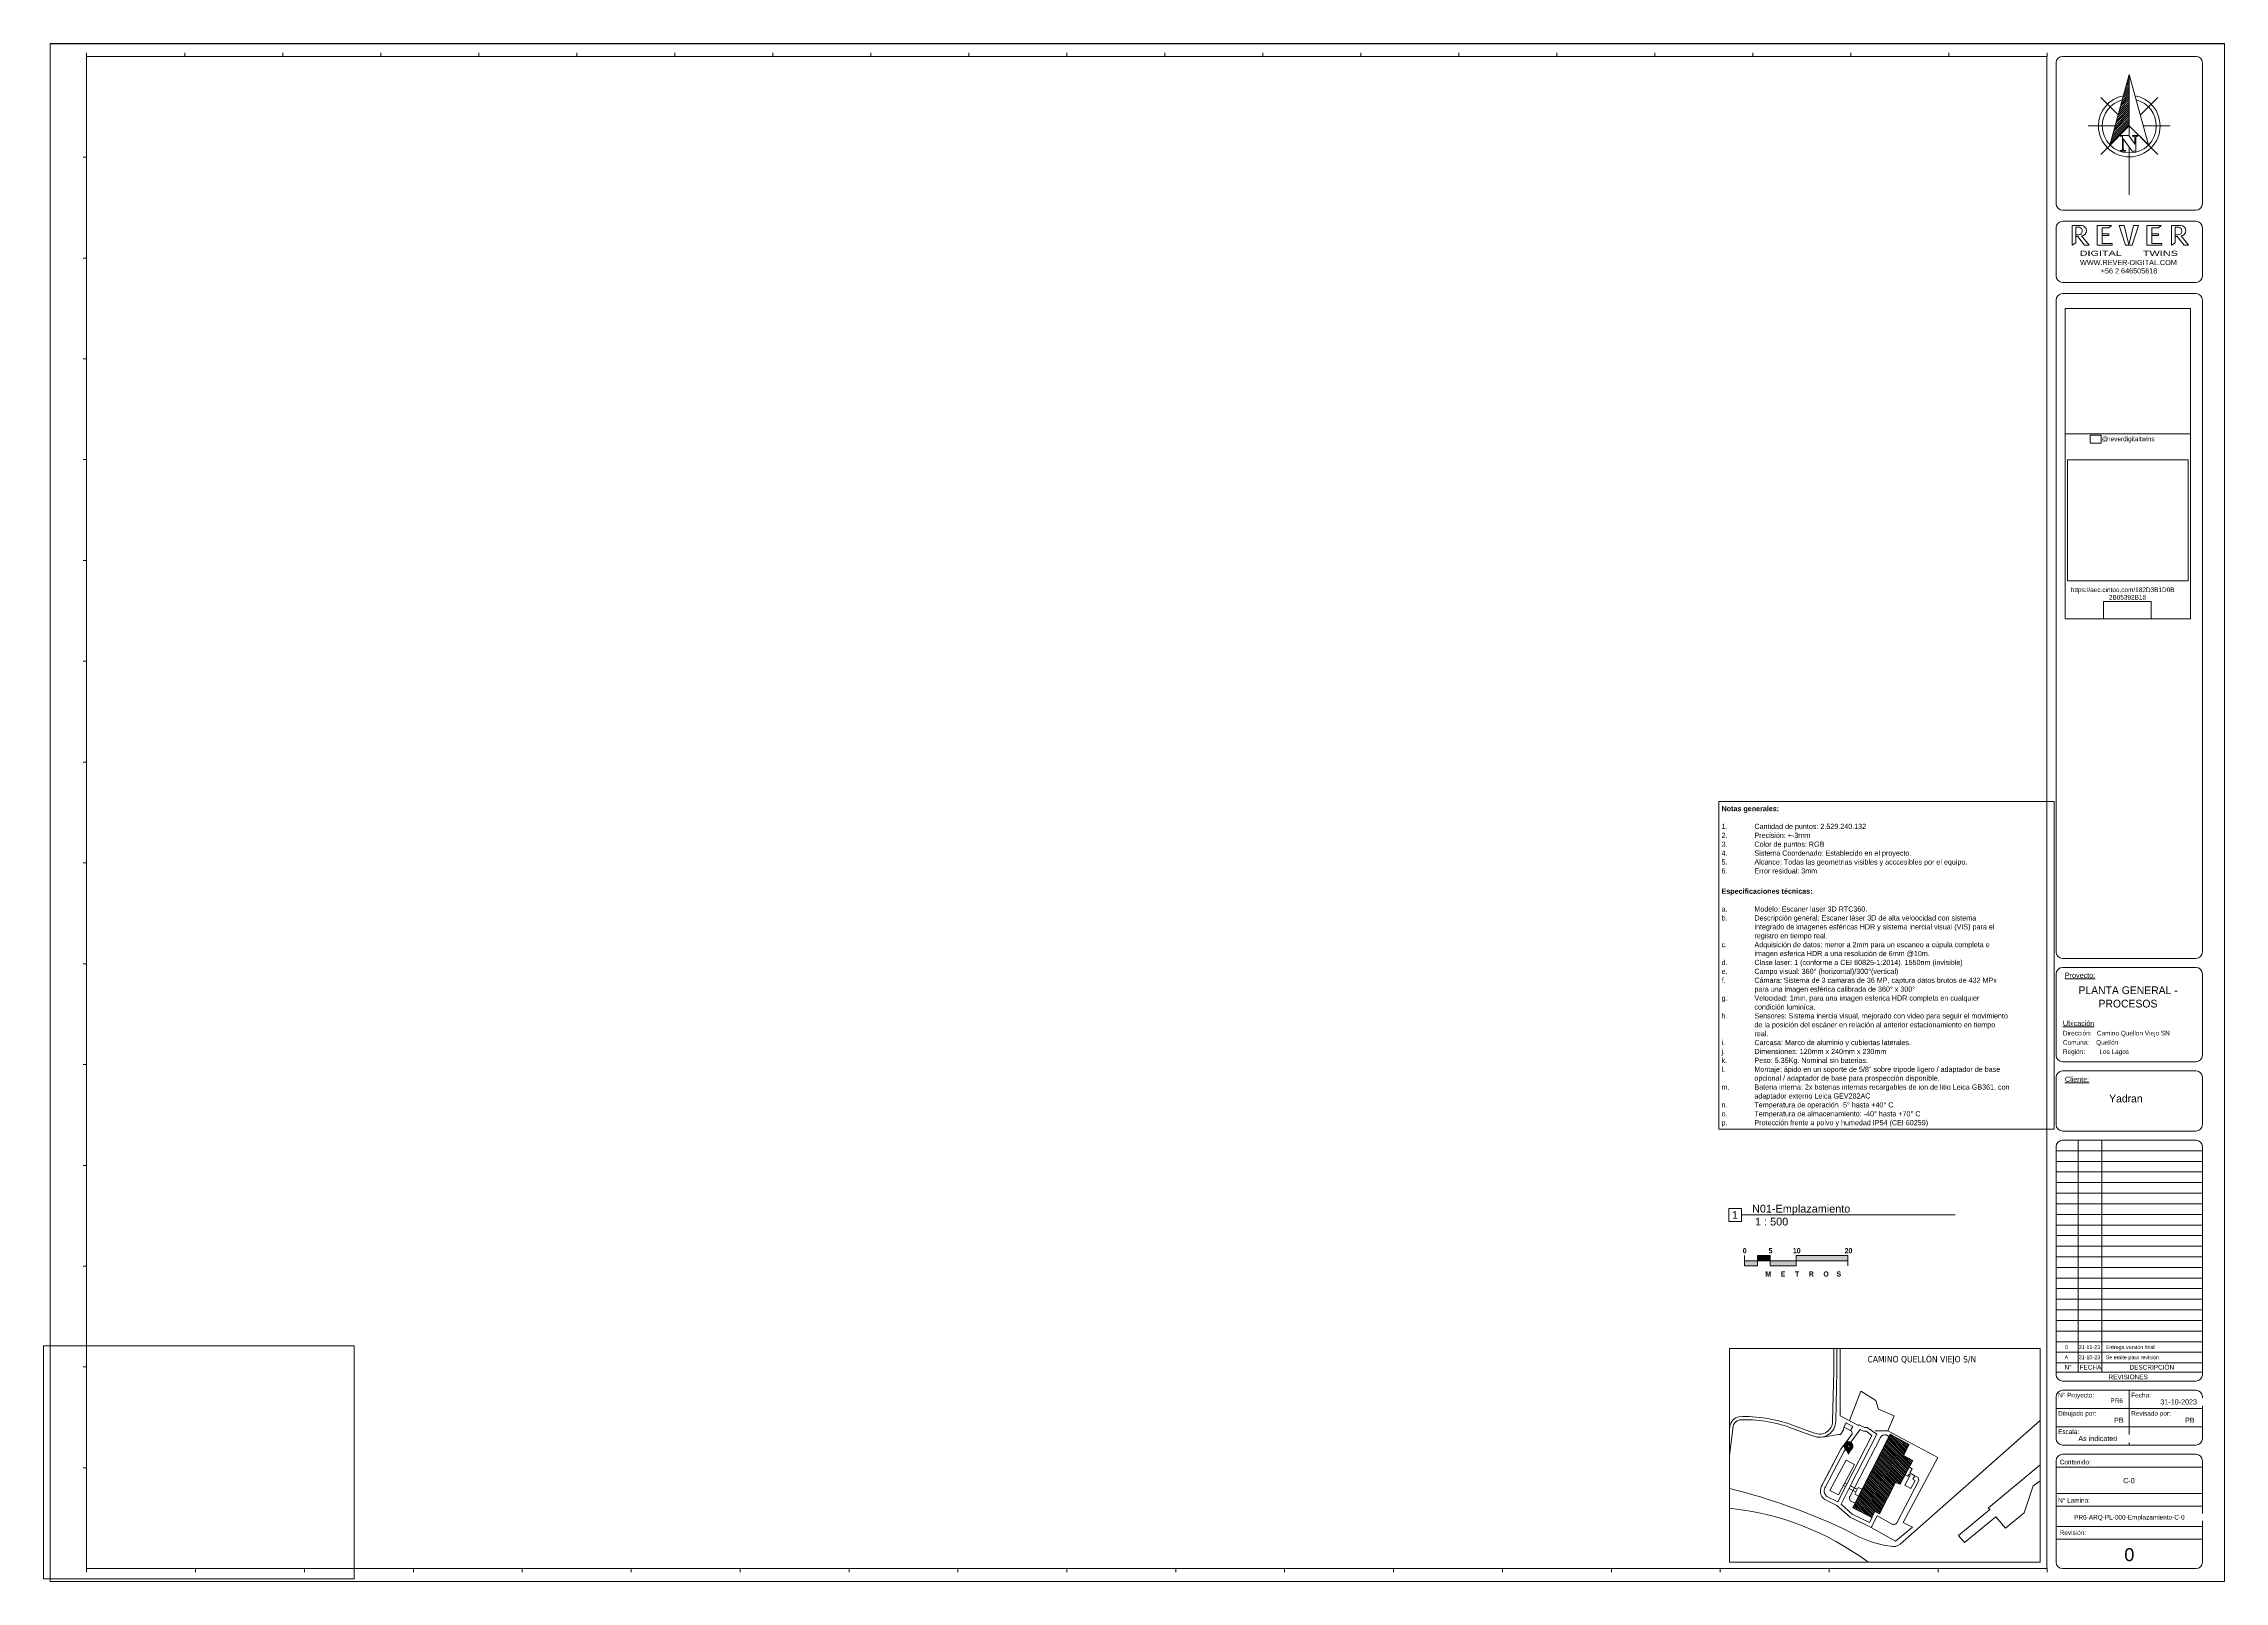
# Paper-space layout 'Layout1' of a CAD drawing. Header units: centimetres. Extents: x 0 to 84.3, y -0.1 to 59.3.
# The model-space entities are those that its viewports show. They can reach past a viewport. Long polylines and large blocks are cut down to what shows.
import ezdxf

# ---------------------------------------------------------------- set-up
doc = ezdxf.new("R2010")
doc.units = ezdxf.units.CM
doc.linetypes.add('Dash', pattern=[0.635, 0.3175, -0.3175])
for name, color, linetype, lineweight in [('A-ANNO-NOTE', 7, 'Continuous', 9), ('G-ANNO-REFR', 7, 'Dash', 18), ('G-ANNO-TEXT', 7, 'Continuous', 9), ('G-ANNO-TTLB', 7, 'Continuous', 18), ('G-ANNO-TTLB-THIN', 7, 'Continuous', 18), ('G-IMPT', 7, 'Continuous', 9)]:
    doc.layers.add(name, color=color, linetype=linetype, lineweight=lineweight)
doc.layers.add('G-ANNO-NPLT', color=7, linetype='Continuous', plot=False)
doc.styles.add('Arial_1', font='arial.ttf', dxfattribs={"width": 1.5, "height": 0.2})
doc.styles.add('Arial_2', font='arial.ttf', dxfattribs={"height": 0.2})
doc.styles.add('Arial_3', font='arial.ttf', dxfattribs={"height": 0.5})
doc.styles.add('Arial_4', font='arial.ttf', dxfattribs={"height": 0.3})
doc.styles.add('Century Gothic', font='GOTHIC.TTF', dxfattribs={"height": 9})
doc.styles.add('Century Gothic_1', font='GOTHIC.TTF', dxfattribs={"height": 10})
doc.styles.add('Century Gothic_2', font='GOTHIC.TTF', dxfattribs={"height": 0.18})
doc.styles.add('Century Gothic_3', font='GOTHIC.TTF', dxfattribs={"height": 0.2})
doc.styles.add('Century Gothic_4', font='GOTHIC.TTF', dxfattribs={"height": 0.15})
doc.styles.add('Century Gothic_5', font='GOTHIC.TTF', dxfattribs={"height": 0.3})
doc.styles.add('Century Gothic_B', font='GOTHICB.TTF', dxfattribs={"height": 10})
doc.styles.add('Century Gothic_B_1', font='GOTHICB.TTF', dxfattribs={"width": 0.8, "height": 0.2})
doc.styles.add('Tahoma', font='tahoma.ttf', dxfattribs={"height": 0.25})
picture_1 = doc.add_image_def('image1.jpg', size_in_pixel=(275, 100))
picture_2 = doc.add_image_def('image2.png', size_in_pixel=(160, 160))
picture_3 = doc.add_image_def('image3.jpeg', size_in_pixel=(2000, 2000))
picture_4 = doc.add_image_def('image4.jpg', size_in_pixel=(434, 317))

# ---------------------------------------------------------------- blocks, each defined once
blk = doc.blocks.new('A_RVR_Viñeta A1-PR6 - CAD_Ubicacion-2_dwg-1978813-C-0')
at = {"lineweight": 18, "true_color": 0xff0000}
h = blk.add_hatch(dxfattribs=at)
h.set_pattern_fill('FP_4', color=1, style=0, pattern_type=2)
h.set_pattern_definition([(45, (0, 0), (-11.22532, 11.22532), [])])
edge = h.paths.add_edge_path()
edge.add_arc((9374, 9140), 344, 59.02644, 129.2147)
edge.add_line((9157, 9406), (9056, 9270))
edge.add_arc((9374, 9140), 344, 157.8098, 220.60851)
edge.add_arc((8452, 8212), 966, 44.17567, 46.79356, ccw=False)
edge.add_line((9145, 8886), (9282, 9071))
edge.add_arc((9374, 9140), 116, 70.12475, 216.89975, ccw=False)
edge.add_line((9414, 9249), (9551, 9435))
edge = h.paths.add_edge_path()
edge.add_arc((10297, 8212), 966, 133.20644, 162.6665)
edge.add_arc((8452, 8212), 966, 17.3335, 44.17567)
edge.add_line((9145, 8886), (9282, 9071))
edge.add_arc((9374, 9140), 116, 216.89975, 430.12475)
edge.add_line((9414, 9249), (9551, 9435))
edge.add_arc((9374, 9140), 344, -40.60851, 59.02644, ccw=False)
at = {"lineweight": 18}
for p, q in [((283, 10678), (0, 8404)), ((26, 10652), (0, 10492)), ((4809, 10583), (6616, 9927)), ((4895, 10818), (6702, 10162)), ((13435, 1423), (24450, 11156)), ((8774, 8888), (8774, 8888)), ((9498, 5203), (11898, 9808)), ((12559, 9894), (12331, 10015)), ((20380, 4286), (24450, 7670)), ((9149, 5943), (8970, 6037)), ((9241, 6127), (9066, 6219)), ((9946, 5528), (9416, 5806)), ((10049, 5733), (9519, 6011)), ((9887, 4652), (9515, 4832)), ((11631, 3653), (12752, 3006))]:
    blk.add_line(p, q, dxfattribs=at)
at = {"lineweight": 18, "flags": 128}
for points in [[(0, 16808), (24450, 16808), (24450, 0), (0, 0)], [(9703, 4290), (11222, 3515), (11459, 3980), (11814, 3800), (13079, 6281), (13444, 6128), (14448, 8003), (13701, 8404), (14158, 9257), (12647, 10066)], [(7912, 5649), (8582, 5298), (9838, 7691), (9181, 8036)]]:
    blk.add_lwpolyline(points, close=True, dxfattribs=at)
for points in [[(8123, 11098), (8207, 15037), (8207, 16808)], [(8372, 11093), (8457, 15034), (8457, 16808)], [(8710, 16808), (8730, 11517), (10160, 10763), (10204, 10822), (10630, 10602), (10855, 10602), (11597, 10079), (9509, 5992), (8787, 4554), (9661, 3781), (11025, 3120), (11225, 3513)], [(12471, 10326), (12973, 11511), (11729, 12038), (11517, 12726), (10337, 13458), (9445, 11140)], [(9013, 10631), (8982, 10416), (8742, 10043), (8595, 10043), (7314, 9851)], [(7567, 5935), (9029, 8728), (10293, 10438), (10557, 10302), (10760, 10302), (11212, 9983), (9241, 6127), (8545, 4739), (7664, 5181)], [(9541, 10372), (9727, 10679), (9181, 10959), (9013, 10631), (9535, 10363)], [(11159, 2722), (13079, 1653), (14414, 2751), (13676, 3120), (16398, 8227), (12471, 10326), (11485, 10326)], [(7302, 6074), (8774, 8888), (9610, 10019)], [(8774, 8888), (8406, 8184), (8038, 7481), (7670, 6778), (7302, 6074)], [(7302, 6074), (7670, 6778), (8038, 7481), (8406, 8184), (8774, 8888)], [(9610, 10019), (9401, 9736), (9192, 9453), (8983, 9171), (8774, 8888)], [(8774, 8888), (8983, 9171), (9192, 9453), (9401, 9736), (9610, 10019)], [(13846, 6877), (14049, 6781), (14139, 6919), (14229, 6860), (13799, 6050), (14277, 5787), (14633, 6434), (14440, 6540), (14586, 6805), (14192, 7023), (14376, 7358), (14164, 7472)], [(10049, 5733), (9917, 5803), (9784, 5872), (9651, 5942), (9519, 6011)], [(9519, 6011), (9651, 5942), (9784, 5872), (9917, 5803), (10049, 5733)], [(10450, 5757), (10121, 5877), (9862, 5358), (10168, 5202)], [(14586, 6805), (14856, 6657), (14905, 6417), (13177, 3101)], [(20371, 4279), (20492, 4133), (18019, 2097), (18517, 1558), (20980, 3572), (21720, 2666), (23193, 3871), (23911, 6002), (24450, 6411)], [(11633, 3652), (11159, 2722), (9493, 3529), (8451, 4451), (7505, 4925)]]:
    blk.add_lwpolyline(points, dxfattribs=at)
at = {"lineweight": 18}
for points in [[(9610, 10019, 0), (9610, 10019, 0), (9610, 10019, 0), (9610, 10019, 0), (9610, 10019, 0)], [(7302, 6074, 0), (7302, 6074, 0), (7302, 6074, 0), (7302, 6074, 0), (7302, 6074, 0)], [(9519, 6011, 0), (9519, 6011, 0), (9519, 6011, 0), (9519, 6011, 0), (9519, 6011, 0)], [(10049, 5733, 0), (10049, 5733, 0), (10049, 5733, 0), (10049, 5733, 0), (10049, 5733, 0)]]:
    blk.add_polyline3d(points, dxfattribs=at)
blk.add_circle((9374, 9140), 116, dxfattribs=at)
for centre, radius, start, end in [((943, 10540), 924, 100.44188, 173.07291), ((943, 10540), 674, 100.44188, 173.07291), ((1224, 614), 10845, 70.21757, 92.36986), ((1224, 614), 10595, 70.21757, 92.36986), ((7097, 11109), 1276, 247.34691, 359.41867), ((7097, 11109), 1026, 247.34691, 359.41867), ((9410, 10163), 247, 324.23015, 57.94348), ((9374, 9140), 344, 310.26405, 229.73595), ((8452, 8212), 966, 17.3335, 46.79356), ((10297, 8212), 966, 133.20644, 162.6665), ((12241, 9647), 378, 76.2926, 154.84025), ((-10784, -39022), 46091, 63.88495, 76.46896), ((8002, 5608), 844, 143.0448, 233.9152), ((8002, 5608), 544, 143.0448, 231.5927), ((9800, 5031), 348, 150.40655, 214.88224), ((-2219, -17642), 21998, 53.31673, 84.20975), ((13886, 9733), 8574, 239.26659, 261.82297), ((12912, 3291), 327, 240.71458, 324.35709), ((12879, 2080), 860, 255.66472, 310.23086)]:
    blk.add_arc(centre, radius, start, end, dxfattribs=at)
blk = doc.blocks.new('A_RVR_Viñeta A1-PR6 - REF-VIÑETA PAISAJISMO_dwg__X9-1978712-C-0')
at = {"layer": 'G-IMPT', "lineweight": 18}
for p, q in [((14616, -41387), (14762, -41241)), ((14636, -41314), (14762, -41188)), ((14655, -41241), (14762, -41135)), ((14675, -41168), (14762, -41082)), ((14695, -41095), (14762, -41029)), ((14715, -41022), (14762, -40976)), ((14735, -40949), (14762, -40923)), ((14755, -40876), (14762, -40870)), ((14396, -42190), (14762, -41824)), ((14416, -42117), (14762, -41771)), ((14436, -42044), (14762, -41718)), ((14456, -41971), (14762, -41665)), ((14476, -41898), (14762, -41612)), ((14496, -41825), (14762, -41559)), ((14516, -41752), (14762, -41506)), ((14536, -41679), (14762, -41453)), ((14556, -41606), (14762, -41400)), ((14576, -41533), (14762, -41347)), ((14596, -41460), (14762, -41294)), ((14276, -42628), (14762, -42142)), ((14296, -42555), (14762, -42089)), ((14316, -42482), (14762, -42036)), ((14336, -42409), (14762, -41983)), ((14356, -42336), (14762, -41930)), ((14376, -42263), (14762, -41877))]:
    blk.add_line(p, q, dxfattribs=at)
blk = doc.blocks.new('A_RVR_Viñeta A1-PR6 - REF-VIÑETA PAISAJISMO_dwg_North_Arrow-41-1978714-C-0')
at = {"layer": 'G-IMPT', "lineweight": 18}
for p, q in [((0, 1337), (0, -272)), ((-287, 287), (-737, 737)), ((287, 287), (737, 737)), ((-366, 0), (-1062, 0)), ((366, 0), (1062, 0)), ((-287, -287), (-737, -737)), ((0, -549), (0, -1783)), ((287, -287), (737, -737))]:
    blk.add_line(p, q, dxfattribs=at)
at = {"layer": 'G-IMPT', "lineweight": 18, "flags": 128}
for points in [[(-501, -496), (0, 1337), (500, -490), (0, 0)], [(-155, -593), (-155, -600), (-154, -607), (-153, -613), (-152, -617), (-151, -622), (-149, -626), (-147, -628), (-145, -630), (-142, -632), (-139, -633), (-134, -635), (-129, -636), (-123, -637), (-116, -638), (-108, -638), (-100, -638), (-100, -654), (-234, -654), (-234, -638), (-230, -638), (-223, -638), (-216, -638), (-209, -637), (-204, -636), (-199, -635), (-195, -633), (-191, -632), (-188, -630), (-186, -628), (-183, -626), (-181, -622), (-180, -618), (-178, -613), (-177, -607), (-176, -601), (-176, -595), (-176, -266), (-234, -266), (-234, -250), (-16, -250), (144, -471), (144, -314), (144, -307), (143, -300), (142, -294), (141, -289), (140, -285), (138, -281), (136, -278), (134, -276), (131, -274), (127, -272), (122, -270), (117, -269), (111, -268), (104, -267), (97, -266), (89, -266), (87, -266), (87, -250), (221, -250), (221, -266), (217, -266), (209, -266), (203, -267), (197, -268), (191, -269), (186, -270), (182, -271), (178, -273), (176, -275), (174, -277), (172, -280), (170, -285), (168, -289), (167, -294), (166, -300), (166, -307), (166, -314), (166, -654), (75, -654), (-155, -333)]]:
    blk.add_lwpolyline(points, close=True, dxfattribs=at)
at = {"layer": 'G-IMPT', "lineweight": 18}
for radius, start, end in [(800, 100.9232, 180), (700, 105.027, 180), (800, 360, 79.0768), (700, 360, 74.973), (800, 180, 360), (700, 180, 360)]:
    blk.add_arc((0, 0), radius, start, end, dxfattribs=at)
blk.add_blockref('A_RVR_Viñeta A1-PR6 - REF-VIÑETA PAISAJISMO_dwg__X9-1978712-C-0', (-14762, 42189))
blk = doc.blocks.new('A_RVR_Viñeta A1-PR6 - REF-VIÑETA PAISAJISMO_dwg__U3-1978710-C-0')
at = {"layer": 'G-IMPT', "lineweight": 18}
blk.add_line((0, 10), (0, -10), dxfattribs=at)
blk = doc.blocks.new('A_RVR_Viñeta A1-PR6 - REF-VIÑETA PAISAJISMO_dwg__U4-1978711-C-0')
for p in [(0, 0), (596, 0), (1191, 0), (1787, 0), (2382, 0), (2978, 0), (3573, 0), (4169, 0), (4764, 0), (5360, 0), (5956, 0), (6551, 0), (7147, 0), (7742, 0), (8338, 0), (8933, 0), (9529, 0), (10124, 0), (10720, 0)]:
    blk.add_blockref('A_RVR_Viñeta A1-PR6 - REF-VIÑETA PAISAJISMO_dwg__U3-1978710-C-0', p)
blk = doc.blocks.new('A_RVR_Viñeta A1-PR6 - REF-VIÑETA PAISAJISMO_dwg__U1-1978708-C-0')
at = {"layer": 'G-IMPT', "lineweight": 18}
blk.add_line((0, 10), (0, -10), dxfattribs=at)
blk = doc.blocks.new('A_RVR_Viñeta A1-PR6 - REF-VIÑETA PAISAJISMO_dwg__U2-1978709-C-0')
for p in [(0, 0), (536, 0), (1072, 0), (1608, 0), (2144, 0), (2680, 0), (3216, 0), (3752, 0), (4288, 0), (4824, 0), (5360, 0), (5896, 0), (6432, 0), (6968, 0), (7504, 0), (8040, 0), (8576, 0), (9112, 0), (9648, 0), (10184, 0), (10720, 0)]:
    blk.add_blockref('A_RVR_Viñeta A1-PR6 - REF-VIÑETA PAISAJISMO_dwg__U1-1978708-C-0', p)
blk = doc.blocks.new('A_RVR_Viñeta A1-PR6 - A_RVR_Viñeta A1-PR6-1950218-C-0')
at = {"layer": 'G-IMPT', "true_color": 0xff00ff}
h = blk.add_hatch(dxfattribs=at)
h.set_pattern_fill('FP_5', color=6, style=0, pattern_type=2)
h.set_pattern_definition([(135, (0, 0), (-0.03535534, -0.03535534), [])])
h.paths.add_polyline_path([(71.547, 3.726), (70.926, 2.508), (70.752, 2.596), (70.635, 2.368), (69.89, 2.748), (71.335, 5.583), (72.076, 5.186), (71.852, 4.767), (72.219, 4.571), (71.726, 3.65)])
at = {"layer": 'G-ANNO-TTLB', "lineweight": 9}
for p, q in [((0.25, 59.315), (84.25, 59.315)), ((0.25, -0.1), (0.25, 59.315)), ((84.25, 59.315), (84.25, -0.1)), ((1.663, 58.82), (1.663, 0.395)), ((77.397, 58.82), (1.663, 58.82)), ((77.397, 0.395), (77.397, 58.82)), ((77.75, 53.126), (77.75, 58.573)), ((77.998, 58.82), (83.155, 58.82)), ((83.402, 58.573), (83.402, 53.126)), ((1.663, 54.925), (1.522, 54.925)), ((83.155, 52.879), (77.998, 52.879)), ((77.998, 52.452), (83.155, 52.452)), ((78.366, 52.287), (78.726, 52.287)), ((78.366, 51.527), (78.366, 52.287)), ((79.332, 52.287), (79.885, 52.287)), ((79.332, 51.527), (79.332, 52.287)), ((79.885, 52.287), (79.788, 52.203)), ((80.188, 52.287), (80.383, 52.287)), ((80.436, 51.527), (80.188, 52.287)), ((80.383, 52.287), (80.559, 51.545)), ((80.559, 51.545), (80.735, 52.287)), ((80.93, 52.287), (80.681, 51.527)), ((80.735, 52.287), (80.93, 52.287)), ((81.25, 52.287), (81.25, 51.527)), ((81.25, 51.527), (81.25, 52.287)), ((81.25, 52.287), (81.803, 52.287)), ((81.803, 52.287), (81.705, 52.203)), ((82.209, 52.287), (82.569, 52.287)), ((82.209, 51.527), (82.209, 52.287)), ((82.209, 52.287), (82.209, 51.527)), ((82.569, 52.287), (82.209, 52.287)), ((77.75, 50.332), (77.75, 52.205)), ((78.506, 51.621), (78.366, 51.527)), ((78.506, 52.223), (78.506, 51.621)), ((78.647, 52.223), (78.506, 52.223)), ((78.624, 51.924), (78.506, 51.924)), ((78.506, 51.863), (78.582, 51.863)), ((78.582, 51.863), (78.851, 51.527)), ((79.022, 51.527), (78.733, 51.888)), ((78.851, 51.527), (79.022, 51.527)), ((79.91, 51.527), (79.332, 51.527)), ((79.523, 52.203), (79.523, 51.593)), ((79.788, 52.203), (79.523, 52.203)), ((79.523, 51.96), (79.789, 51.96)), ((79.789, 51.895), (79.523, 51.895)), ((79.523, 51.593), (79.91, 51.593)), ((79.789, 51.96), (79.789, 51.895)), ((79.91, 51.593), (79.91, 51.527)), ((80.681, 51.527), (80.436, 51.527)), ((81.828, 51.527), (81.25, 51.527)), ((81.441, 52.203), (81.441, 51.593)), ((81.705, 52.203), (81.441, 52.203)), ((81.441, 51.96), (81.707, 51.96)), ((81.707, 51.895), (81.441, 51.895)), ((81.441, 51.593), (81.828, 51.593)), ((81.707, 51.96), (81.707, 51.895)), ((81.828, 51.593), (81.828, 51.527)), ((82.35, 51.621), (82.209, 51.527)), ((82.35, 52.223), (82.35, 51.621)), ((82.49, 52.223), (82.35, 52.223)), ((82.468, 51.924), (82.35, 51.924)), ((82.35, 51.863), (82.426, 51.863)), ((82.426, 51.863), (82.695, 51.527)), ((82.576, 51.888), (82.866, 51.527)), ((82.695, 51.527), (82.866, 51.527)), ((83.402, 52.205), (83.402, 50.332)), ((1.663, 51.03), (1.522, 51.03)), ((83.155, 50.085), (77.998, 50.085)), ((77.75, 24.219), (77.75, 49.407)), ((83.155, 49.654), (77.998, 49.654)), ((83.402, 49.407), (83.402, 24.219)), ((1.663, 47.135), (1.522, 47.135)), ((1.663, 43.24), (1.522, 43.24)), ((1.663, 39.345), (1.522, 39.345)), ((1.663, 35.45), (1.522, 35.45)), ((1.663, 31.555), (1.522, 31.555)), ((1.663, 27.66), (1.522, 27.66)), ((1.663, 23.765), (1.522, 23.765)), ((77.998, 23.972), (83.155, 23.972)), ((77.998, 23.619), (83.155, 23.619)), ((77.75, 20.225), (77.75, 23.372)), ((83.402, 23.372), (83.402, 20.225)), ((1.663, 19.87), (1.522, 19.87)), ((77.75, 17.548), (77.75, 19.378)), ((77.998, 19.978), (83.155, 19.978)), ((77.998, 19.625), (83.155, 19.625)), ((83.402, 19.378), (83.402, 17.548)), ((83.155, 17.301), (77.998, 17.301)), ((83.155, 16.947), (77.998, 16.947)), ((78.598, 7.989), (78.598, 16.947)), ((79.517, 7.989), (79.517, 16.947)), ((77.75, 16.7), (77.75, 7.883)), ((83.402, 16.538), (77.75, 16.538)), ((83.402, 16.128), (77.75, 16.128)), ((83.402, 7.883), (83.402, 16.7)), ((1.663, 15.975), (1.522, 15.975)), ((83.402, 15.718), (77.75, 15.718)), ((83.402, 15.308), (77.75, 15.308)), ((83.402, 14.898), (77.75, 14.898)), ((83.402, 14.489), (77.75, 14.489)), ((83.402, 14.079), (77.75, 14.079)), ((83.402, 13.669), (77.75, 13.669)), ((83.402, 13.259), (77.75, 13.259)), ((83.402, 12.85), (77.75, 12.85)), ((1.663, 12.08), (1.522, 12.08)), ((83.402, 12.44), (77.75, 12.44)), ((83.402, 12.03), (77.75, 12.03)), ((83.402, 11.62), (77.75, 11.62)), ((83.402, 11.211), (77.75, 11.211)), ((83.402, 10.801), (77.75, 10.801)), ((83.402, 10.391), (77.75, 10.391)), ((83.402, 9.981), (77.75, 9.981)), ((83.402, 9.572), (77.75, 9.572)), ((83.402, 9.162), (77.75, 9.162)), ((83.402, 8.752), (77.75, 8.752)), ((1.663, 8.185), (1.522, 8.185)), ((77.75, 8.342), (83.402, 8.342)), ((83.402, 7.989), (77.75, 7.989)), ((77.998, 7.636), (83.155, 7.636)), ((77.75, 5.411), (77.75, 7.035)), ((77.998, 7.283), (83.155, 7.283)), ((80.576, 7.283), (80.576, 5.163)), ((83.402, 7.035), (83.402, 5.411)), ((77.75, 6.576), (83.402, 6.576)), ((77.75, 5.87), (83.402, 5.87)), ((83.155, 5.163), (77.998, 5.163)), ((1.663, 4.29), (1.522, 4.29)), ((77.75, 4.563), (77.75, 0.642)), ((83.402, 4.315), (77.75, 4.315)), ((83.155, 4.81), (77.998, 4.81)), ((83.402, 0.642), (83.402, 4.563)), ((83.402, 3.295), (77.75, 3.295)), ((83.402, 2.8), (77.75, 2.8)), ((83.402, 2.025), (77.75, 2.025)), ((83.402, 1.53), (77.75, 1.53)), ((1.663, 0.395), (77.397, 0.395)), ((77.998, 0.395), (83.155, 0.395)), ((84.25, -0.1), (0.25, -0.1))]:
    blk.add_line(p, q, dxfattribs=at)
at = {"layer": 'G-ANNO-TTLB'}
for p, q in [((71.335, 5.583), (69.89, 2.748)), ((72.076, 5.186), (71.335, 5.583)), ((71.852, 4.767), (72.076, 5.186)), ((71.726, 3.65), (72.219, 4.571)), ((72.219, 4.571), (71.852, 4.767)), ((70.926, 2.508), (71.547, 3.726)), ((71.547, 3.726), (71.726, 3.65)), ((69.89, 2.748), (70.635, 2.368)), ((70.635, 2.368), (70.752, 2.596)), ((70.752, 2.596), (70.926, 2.508))]:
    blk.add_line(p, q, dxfattribs=at)
at = {"layer": 'G-ANNO-TTLB', "lineweight": 9}
for centre, radius, start, end in [((77.998, 58.573), 0.247, 90, 180), ((83.155, 58.573), 0.247, 0, 90), ((77.998, 53.126), 0.247, 180, 270), ((83.155, 53.126), 0.247, 270, 0), ((77.998, 52.205), 0.247, 90, 180), ((78.72, 52.087), 0.2, 273.74692, 88.23868), ((82.563, 52.087), 0.2, 273.74692, 88.23868), ((83.155, 52.205), 0.247, 0, 90), ((78.609, 52.076), 0.152, 275.61019, 75.75727), ((82.453, 52.076), 0.152, 275.61019, 75.75727), ((77.998, 50.332), 0.247, 180, 270), ((83.155, 50.332), 0.247, 270, 0), ((77.998, 49.407), 0.247, 90, 180), ((83.155, 49.407), 0.247, 0, 90), ((77.998, 24.219), 0.247, 180, 270), ((77.998, 23.372), 0.247, 90, 180), ((83.155, 24.219), 0.247, 270, 0), ((83.155, 23.372), 0.247, 0, 90), ((77.998, 20.225), 0.247, 180, 270), ((83.155, 20.225), 0.247, 270, 0), ((77.998, 19.378), 0.247, 90, 180), ((83.155, 19.378), 0.247, 0, 90), ((77.998, 17.548), 0.247, 180, 270), ((77.998, 16.7), 0.247, 90, 180), ((83.155, 17.548), 0.247, 270, 0), ((83.155, 16.7), 0.247, 0, 90), ((77.998, 7.883), 0.247, 180, 270), ((83.155, 7.883), 0.247, 270, 0), ((77.998, 7.035), 0.247, 90, 180), ((83.155, 7.035), 0.247, 0, 90), ((77.998, 5.411), 0.247, 180, 270), ((83.155, 5.411), 0.247, 270, 0), ((77.998, 4.563), 0.247, 90, 180), ((83.155, 4.563), 0.247, 0, 90), ((77.998, 0.642), 0.247, 180, 270), ((83.155, 0.642), 0.247, 270, 0)]:
    blk.add_arc(centre, radius, start, end, dxfattribs=at)
at = {"layer": 'G-ANNO-TTLB-THIN'}
for p, q in [((0.25, 59.3), (0.25, -0.1)), ((84.25, 59.3), (0.25, 59.3)), ((84.25, -0.1), (84.25, 59.3)), ((0.25, -0.1), (84.25, -0.1))]:
    blk.add_line(p, q, dxfattribs=at)
for name, p, xscale, yscale, zscale in [('A_RVR_Viñeta A1-PR6 - REF-VIÑETA PAISAJISMO_dwg__U2-1978709-C-0', (1.663, 58.891), 0.007064760302774262, 0.007064760302774262, 0.007064760302774262), ('A_RVR_Viñeta A1-PR6 - REF-VIÑETA PAISAJISMO_dwg_North_Arrow-41-1978714-C-0', (80.576, 56.132), 0.001490088404423272, 0.001490088404423272, 0.001490088404423272), ('A_RVR_Viñeta A1-PR6 - CAD_Ubicacion-2_dwg-1978813-C-0', (65.128, 0.643), 0.0004908051948052175, 0.0004908051948052175, 0.0004908051948052175)]:
    blk.add_blockref(name, p, dxfattribs=dict(xscale=xscale, yscale=yscale, zscale=zscale))
at = {"extrusion": (0, 0, -1), "xscale": 0.007064760302774262, "yscale": 0.007064760302774262, "zscale": -0.007064760302774262, "rotation": 180}
blk.add_blockref('A_RVR_Viñeta A1-PR6 - REF-VIÑETA PAISAJISMO_dwg__U4-1978711-C-0', (-1.663, 0.324), dxfattribs=at)
at = {"layer": 'G-ANNO-TTLB', "lineweight": 9, "attachment_point": 1}
for s, insert, char_height, width, style in [('WWW.REVER-DIGITAL.COM   ', (78.673, 50.958), 0.2, 4.82616, 'Arial_2'), ('DIGITAL       TWINS', (78.659, 51.314), 0.2, 4.7019, 'Arial_1'), ('+56 2 646505618', (79.473, 50.634), 0.2, 2.70169, 'Arial_2'), ('\\L Proyecto:', (78.012, 23.417), 0.2, 1.68354, 'Century Gothic_3'), ('\\LUbicación', (78.012, 21.561), 0.2, 1.71561, 'Century Gothic_3'), ('Dirección:   Camino Quellon Viejo SN', (78.012, 21.173), 0.18, 5.31519, 'Century Gothic_2'), ('Comuna:    Quellón', (78.012, 20.814), 0.18, 2.81392, 'Century Gothic_2'), ('Región:        Los Lagos', (78.012, 20.455), 0.18, 3.09451, 'Century Gothic_2'), ('\\L Cliente:', (78.012, 19.399), 0.2, 1.3789, 'Century Gothic_3'), ('CAMINO QUELLÓN VIEJO S/N', (70.461, 8.611), 0.25, 5.61181, 'Tahoma'), ('A ', (78.075, 8.633), 0.15, 0.23249, 'Century Gothic_4'), ('0 ', (78.095, 9.026), 0.15, 0.20844, 'Century Gothic_4'), ('31-11-23 ', (78.622, 9.026), 0.15, 1.11435, 'Century Gothic_4'), ('31-10-23 ', (78.622, 8.633), 0.15, 1.11435, 'Century Gothic_4'), ('Se emite para revisión.', (79.666, 8.633), 0.15, 2.84599, 'Century Gothic_4'), ('Entrega versión final', (79.666, 9.026), 0.15, 2.52532, 'Century Gothic_4'), ('N° ', (78.073, 8.264), 0.18, 0.39283, 'Century Gothic_2'), ('FECHA ', (78.653, 8.264), 0.18, 1.02616, 'Century Gothic_2'), ('REVISIONES', (79.774, 7.889), 0.18, 1.61941, 'Century Gothic_2'), ('DESCRIPCIÓN', (80.583, 8.264), 0.18, 1.9962, 'Century Gothic_2'), ('N° Proyecto:', (77.824, 7.186), 0.18, 1.77173, 'Century Gothic_2'), ('PR6', (79.845, 6.969), 0.18, 0.5211, 'Century Gothic_2'), ('Fecha:', (80.65, 7.186), 0.18, 0.99409, 'Century Gothic_2'), ('Dibujado por:', (77.824, 6.48), 0.18, 1.96413, 'Century Gothic_2'), ('Revisado por:', (80.65, 6.48), 0.18, 1.9481, 'Century Gothic_2'), ('Escala:', (77.824, 5.773), 0.18, 1.01013, 'Century Gothic_2'), ('Contenido:', (77.887, 4.602), 0.18, 1.61941, 'Century Gothic_2'), ('N° Lamina:', (77.824, 3.121), 0.18, 1.55527, 'Century Gothic_2'), ('Revisión:', (77.887, 1.873), 0.18, 1.2346, 'Century Gothic_2')]:
    blk.add_mtext(s, dxfattribs=dict(at, insert=insert, char_height=char_height, width=width, style=style))
at = {"layer": 'G-ANNO-TTLB', "lineweight": 9, "insert": (80.384, 1.184), "char_height": 0.5, "width": 0.56118, "attachment_point": 1, "style": 'Arial_3', "bg_fill": 3, "box_fill_scale": 1.25, "bg_fill_color": 256, "bg_fill_true_color": 13158600, "bg_fill_transparency": 0}
blk.add_mtext('0 ', dxfattribs=at)
blk = doc.blocks.new('Viewport - 3mm-1116248-C-0')
at = {"layer": 'G-ANNO-TTLB', "lineweight": 9}
for p, q in [((-0.5, -0.25), (-0.5, 0.25)), ((-0.5, 0.25), (0, 0.25)), ((0, 0.25), (0, -0.25)), ((0, -0.25), (-0.5, -0.25))]:
    blk.add_line(p, q, dxfattribs=at)
blk = doc.blocks.new('2017-FL-Escala gráfica - 2017-FL-Escala gráfica-1977985-C-0')
at = {"layer": 'A-ANNO-NOTE'}
h = blk.add_hatch(color=256, dxfattribs=at)
h.paths.add_polyline_path([(2, -0.2), (1, -0.2), (1, 0), (2, 0)])
h.paths.add_polyline_path([(0.5, -0.2), (0, -0.2), (0, 0), (0.5, 0)])
for points in [[(1, 0.2), (1, 0), (0.5, 0), (0.5, 0.2)], [(4, 0.2), (4, 0), (2, 0), (2, 0.2)]]:
    blk.add_hatch(color=256, dxfattribs=at).paths.add_polyline_path(points)
for p, q in [((0, 0.2), (0, -0.2)), ((0.5, 0), (0, 0)), ((0, 0), (0, -0.2)), ((1, 0.2), (0.5, 0.2)), ((0.5, 0.2), (0.5, 0)), ((0.5, 0), (1, 0)), ((0.5, -0.2), (0.5, 0)), ((1, 0), (1, 0.2)), ((2, 0), (1, 0)), ((1, 0), (1, -0.2)), ((4, 0.2), (2, 0.2)), ((2, 0.2), (2, 0)), ((2, 0), (4, 0)), ((2, -0.2), (2, 0)), ((4, -0.2), (4, 0.2)), ((4, 0), (4, 0.2)), ((0, -0.2), (0.5, -0.2)), ((1, -0.2), (2, -0.2))]:
    blk.add_line(p, q, dxfattribs=at)
at = {"layer": 'A-ANNO-NOTE', "char_height": 0.2, "attachment_point": 1, "style": 'Century Gothic_B_1', "bg_fill": 3, "box_fill_scale": 1.25, "bg_fill_color": 256, "bg_fill_true_color": 13158600, "bg_fill_transparency": 0}
for s, insert, width in [('\\fCentury Gothic|b1|i0|c0|p34|;\\W.8;0', (-0.064, 0.489), 0.15392), ('\\fCentury Gothic|b1|i0|c0|p34|;\\W.8;5', (0.936, 0.489), 0.15392), ('10', (1.873, 0.489), 0.30785), ('20', (3.873, 0.489), 0.30785), ('M     E     T     R     O    S', (0.809, -0.411), 2.88607)]:
    blk.add_mtext(s, dxfattribs=dict(at, insert=insert, width=width))

msp = doc.modelspace()

# ---------------------------------------------------------------- texts
at = {"layer": 'G-ANNO-TEXT', "attachment_point": 1}
for s, insert, char_height, width, style in [('@reverdigitaltwins', (39810.93, 434.51), 9, 128.6708, 'Century Gothic'), ('Notas generales:', (40051.99, 333.47), 10, 141.4978, 'Century Gothic_B'), ('1.', (40051.99, 299.08), 10, 76.9696, 'Century Gothic_1'), ('Cantidad de puntos: 2.529.240.132', (40115.49, 299.08), 10, 287.405, 'Century Gothic_1'), ('2.', (40051.99, 281.88), 10, 76.9696, 'Century Gothic_1'), ('Precisión: +-3mm', (40115.49, 281.88), 10, 141.097, 'Century Gothic_1'), ('Color de puntos: RGB', (40115.49, 264.68), 10, 178.3755, 'Century Gothic_1'), ('3.', (40051.99, 264.68), 10, 76.9696, 'Century Gothic_1'), ('4.', (40051.99, 247.48), 10, 76.9696, 'Century Gothic_1'), ('Sistema Coordenado: Establecido en el proyecto.', (40115.49, 247.48), 10, 416.4767, 'Century Gothic_1'), ('5.', (40051.99, 230.28), 10, 76.9696, 'Century Gothic_1'), ('Alcance: Todas las geometrias visibles y acccesibles por el equipo.', (40115.49, 230.28), 10, 557.9745, 'Century Gothic_1'), ('Error residual: 3mm', (40115.49, 213.09), 10, 156.7299, 'Century Gothic_1'), ('6.', (40051.99, 213.09), 10, 76.9696, 'Century Gothic_1'), ('Especificaciones técnicas:', (40051.99, 173.85), 10, 222.8691, 'Century Gothic_B'), ('https://aec.cintoo.com/182D3B1D0B', (39750.92, 143.02), 9, 262.5527, 'Century Gothic'), ('Modelo: Escaner laser 3D RTC360.', (40115.49, 139.46), 10, 280.5906, 'Century Gothic_1'), ('a.', (40051.99, 139.46), 10, 76.9696, 'Century Gothic_1'), ('2B05392B18', (39824.35, 128.46), 9, 84.1772, 'Century Gothic'), ('b.', (40051.99, 122.26), 10, 76.9696, 'Century Gothic_1'), ('Descripción general: Escaner láser 3D de alta veloocidad con sistema ', (40115.49, 122.26), 10, 590.8437, 'Century Gothic_1'), ('integrado de imagenes esféricas HDR y sistema inercial visual (VIS) para el ', (40115.49, 105.06), 10, 624.1137, 'Century Gothic_1'), ('registro en tiempo real.', (40115.49, 87.86), 10, 192.405, 'Century Gothic_1'), ('Adquisición de datos: menor a 2mm para un escaneo a cúpula completa e ', (40115.49, 70.66), 10, 640.1475, 'Century Gothic_1'), ('c.', (40051.99, 70.66), 10, 76.9696, 'Century Gothic_1'), ('imagen esferica HDR a una resolución de 6mm @10m.', (40115.49, 53.47), 10, 454.156, 'Century Gothic_1'), ('d.', (40051.99, 36.27), 10, 76.9696, 'Century Gothic_1'), ('Clase laser: 1 (conforme a CEI 60825-1:2014). 1550nm (invisible)', (40115.49, 36.27), 10, 525.907, 'Century Gothic_1'), ('Campo visual: 360° (horizontal)/300°(vertical)', (40115.49, 19.07), 10, 376.7931, 'Century Gothic_1'), ('e.', (40051.99, 19.07), 10, 76.9696, 'Century Gothic_1'), ('f.', (40051.99, 1.87), 10, 76.9696, 'Century Gothic_1'), ('Cámara: Sistema de 3 camaras de 36 MP, captura datos brutos de 432 MPx ', (40115.49, 1.87), 10, 637.7424, 'Century Gothic_1'), ('para una imagen esférica calibrada de 360° x 300°', (40115.49, -15.32), 10, 426.8986, 'Century Gothic_1'), ('Velocidad: 1min. para una imagen esferica HDR completa en cualquier ', (40115.49, -32.52), 10, 606.4766, 'Century Gothic_1'), ('g.', (40051.99, -32.52), 10, 76.9696, 'Century Gothic_1'), ('condición luminíca.', (40115.49, -49.72), 10, 164.7468, 'Century Gothic_1'), ('h.', (40051.99, -66.92), 10, 76.9696, 'Century Gothic_1'), ('Sensores: Sistema inercia visual, mejorado con video para seguir el movimiento ', (40115.49, -66.92), 10, 667.4048, 'Century Gothic_1'), ('de la posición del escáner en relación al anterior estacionamiento en tiempo ', (40115.49, -84.12), 10, 652.1728, 'Century Gothic_1'), ('real. ', (40115.49, -101.31), 10, 40.8861, 'Century Gothic_1'), ('i.', (40051.99, -118.51), 10, 76.9696, 'Century Gothic_1'), ('Carcasa: Marco de aluminio y cubiertas laterales.', (40115.49, -118.51), 10, 416.4767, 'Century Gothic_1'), ('j.', (40051.99, -135.71), 10, 76.9696, 'Century Gothic_1'), ('Dimensiones: 120mm x 240mm x 230mm ', (40115.49, -135.71), 10, 339.9155, 'Century Gothic_1'), ('k.', (40051.99, -152.91), 10, 76.9696, 'Century Gothic_1'), ('Peso: 5.35Kg. Nominal sin baterias.', (40115.49, -152.91), 10, 284.5991, 'Century Gothic_1'), ('l.', (40051.99, -170.11), 10, 76.9696, 'Century Gothic_1'), ('Montaje: ápido en un soporte de 5/8" sobre tripode ligero / adaptador de base ', (40115.49, -170.11), 10, 667.4048, 'Century Gothic_1'), ('opcional / adaptador de base para prospección disponible.', (40115.49, -187.3), 10, 507.0673, 'Century Gothic_1'), ('Bateria interna: 2x baterias internas recargables de ion de litio Leica GB361. con ', (40115.49, -204.5), 10, 667.4048, 'Century Gothic_1'), ('m.', (40051.99, -204.5), 10, 76.9696, 'Century Gothic_1'), ('adaptador externo Leica GEV282AC', (40115.49, -221.7), 10, 305.4429, 'Century Gothic_1'), ('Temperatura de operación -5° hasta +40° C', (40115.49, -238.9), 10, 365.1687, 'Century Gothic_1'), ('n.', (40051.99, -238.9), 10, 76.9696, 'Century Gothic_1'), ('Temperatura de almacenamiento: -40° hasta +70° C', (40115.49, -256.1), 10, 438.1222, 'Century Gothic_1'), ('o.', (40051.99, -256.1), 10, 76.9696, 'Century Gothic_1'), ('Protección frente a polvo y humedad IP54 (CEI 60259)', (40115.49, -273.29), 10, 452.9534, 'Century Gothic_1'), ('p.', (40051.99, -273.29), 10, 76.9696, 'Century Gothic_1')]:
    msp.add_mtext(s, dxfattribs=dict(at, insert=insert, char_height=char_height, width=width, style=style))

# ---------------------------------------------------------------- pictures from other files: only their frames are drawn
at = {"layer": 'G-ANNO-REFR'}
image = msp.add_image(picture_3, insert=(39740.21, 440.05), size_in_units=(242.02, 242.02), dxfattribs=at)
image.dxf.flags = 7
image = msp.add_image(picture_4, insert=(39788.44, 421.79), size_in_units=(20.95, 15.3), dxfattribs=at)
image.dxf.flags = 7
image = msp.add_image(picture_2, insert=(39744.21, 155.93), size_in_units=(233.6, 233.6), dxfattribs=at)
image.dxf.flags = 7
image = msp.add_image(picture_1, insert=(39814.02, 82.36), size_in_units=(91.79, 33.38), dxfattribs=at)
image.dxf.flags = 7

psp = doc.layouts.get("Layout1")

# ---------------------------------------------------------------- viewports
at = {"layer": '0'}
psp.add_viewport(center=(6, 4.5), size=(12, 9), view_center_point=(6, 4.5), view_height=12, dxfattribs=at)
at = {"layer": 'G-ANNO-NPLT'}
for center, size, view_center_point, view_height, status in [((80.524, 43.087), (4.84, 11.9942), (39861.22, 382.218), 599.7096, 3), ((71.2, 23.7), (12.952, 12.65938), (40370.803, 25.547), 632.96916, 4)]:
    psp.add_viewport(center=center, size=size, view_center_point=view_center_point, view_height=view_height, status=status, dxfattribs=at)

# ---------------------------------------------------------------- next in the draw order: block references
at = {"layer": 'G-ANNO-TTLB', "lineweight": 9}
psp.add_blockref('A_RVR_Viñeta A1-PR6 - A_RVR_Viñeta A1-PR6-1950218-C-0', (0, 0), dxfattribs=at)

# ---------------------------------------------------------------- next in the draw order: linework, layer by layer
at = {"layer": 'G-ANNO-NPLT', "lineweight": 9}
psp.add_line((65.599, 14.059), (73.851, 14.059), dxfattribs=at)

# ---------------------------------------------------------------- next in the draw order: block references
at = {"layer": 'A-ANNO-NOTE'}
psp.add_blockref('2017-FL-Escala gráfica - 2017-FL-Escala gráfica-1977985-C-0', (65.707, 12.289), dxfattribs=at)
at = {"layer": 'G-ANNO-TTLB', "lineweight": 9}
psp.add_blockref('Viewport - 3mm-1116248-C-0', (65.599, 14.059), dxfattribs=at)

# ---------------------------------------------------------------- next in the draw order: texts
at = {"layer": 'G-ANNO-TTLB', "lineweight": 9, "attachment_point": 1, "bg_fill": 3, "box_fill_scale": 1.25, "bg_fill_color": 256, "bg_fill_true_color": 13158600, "bg_fill_transparency": 0}
for s, insert, char_height, width, style in [('PLANTA GENERAL -', (78.613, 22.89), 0.3, 4.59367, 'Century Gothic_5'), ('Yadran', (79.798, 18.706), 0.3, 1.82785, 'Century Gothic_5'), ('31-10-2023', (81.779, 6.936), 0.2, 1.76371, 'Century Gothic_3'), ('As indicated', (78.608, 5.522), 0.2, 2.07637, 'Century Gothic_3'), ('C-0', (80.342, 3.893), 0.2, 0.58523, 'Century Gothic_3'), ('PR6-ARQ-PL-000-Emplazamiento-C-0', (78.447, 2.468), 0.18, 5.1789, 'Century Gothic_2')]:
    psp.add_mtext(s, dxfattribs=dict(at, insert=insert, char_height=char_height, width=width, style=style))
at = {"layer": 'G-ANNO-TTLB', "lineweight": 9, "char_height": 0.3, "attachment_point": 1, "style": 'Arial_4'}
for s, insert, width in [('N01-Emplazamiento', (66.002, 14.451), 4.68987), ('1', (65.229, 14.213), 0.28861), (' 1 : 500', (66.002, 13.951), 1.73165)]:
    psp.add_mtext(s, dxfattribs=dict(at, insert=insert, width=width))

# ---------------------------------------------------------------- next in the draw order: texts
at = {"layer": 'G-ANNO-TTLB', "lineweight": 9, "attachment_point": 1, "bg_fill": 3, "box_fill_scale": 1.25, "bg_fill_color": 256, "bg_fill_true_color": 13158600, "bg_fill_transparency": 0}
for s, insert, char_height, width, style in [('PROCESOS', (79.387, 22.374), 0.3, 2.71772, 'Century Gothic_5'), ('PB', (79.99, 6.228), 0.2, 0.40084, 'Century Gothic_3'), ('PB', (82.728, 6.228), 0.2, 0.40084, 'Century Gothic_3')]:
    psp.add_mtext(s, dxfattribs=dict(at, insert=insert, char_height=char_height, width=width, style=style))

doc.saveas('drawing.dxf')
